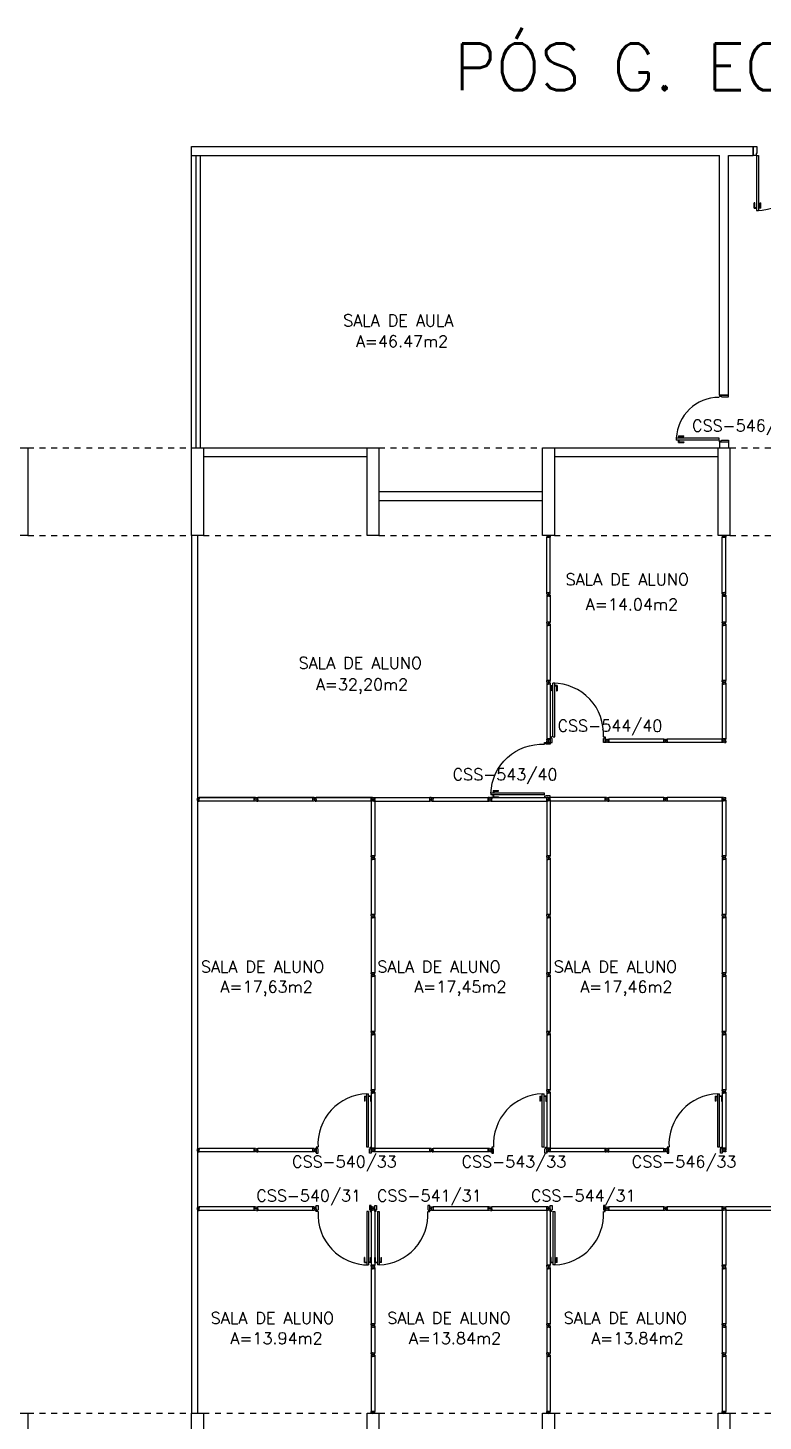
# Model space of a CAD drawing. Extents: x 0 to 244, y -71 to 76.
# Drawn here: x 66.17 to 78.74, y -26.38 to -2.55 of the extents above; entities that cross this region are included whole.
import ezdxf
from ezdxf.enums import TextEntityAlignment as Align

# ---------------------------------------------------------------- set-up
doc = ezdxf.new("R2010")
doc.units = 0
doc.header["$LTSCALE"] = 0.01
doc.header["$MEASUREMENT"] = 0
doc.linetypes.add('HIDDEN2', pattern=[0.1875, 0.125, -0.0625])
doc.layers.get('0').update_dxf_attribs({"linetype": 'CONTINUOUS'})
for name, color, linetype in [('ALV', 2, 'CONTINUOUS'), ('DIV', 2, 'CONTINUOUS'), ('ESQ', 1, 'CONTINUOUS'), ('ESTR', 3, 'CONTINUOUS'), ('PROJ', 1, 'HIDDEN2'), ('TEXTO', 2, 'CONTINUOUS'), ('TEXTO-ENDEREÇO', 2, 'CONTINUOUS'), ('USO', 2, 'CONTINUOUS'), ('ÁREA', 2, 'CONTINUOUS')]:
    doc.layers.add(name, color=color, linetype=linetype)
doc.layers.get('0').freeze()
doc.styles.add('1', font='romans.shx')
doc.styles.add('UNB-100', font='simplex.shx', dxfattribs={"height": 0.2})
doc.styles.add('UNB-100-1', font='simplex.shx', dxfattribs={"height": 0.2})

# ---------------------------------------------------------------- blocks, each defined once
blk = doc.blocks.new('PILAR-SSN')
for points in [[(0.197, -26.452), (0.197, -27.952), (-0.003, -27.952), (-0.003, -26.452)], [(0.197, -42.962), (0.197, -44.462), (-0.003, -44.462), (-0.003, -42.962)]]:
    blk.add_lwpolyline(points, close=True)
blk = doc.blocks.new('DIV-SSN')
for p, q in [((-0.005, 0), (0.005, 0)), ((0, 0.005), (0, -0.005)), ((-0.03, -0.03), (-0.03, -0.97)), ((0.03, -0.03), (-0.03, -0.03)), ((-0.03, -0.03), (-0.009, -0.03)), ((-0.009, -0.03), (-0.027, -0.03)), ((-0.006, -0.02), (0.006, -0.02)), ((-0.006, -0.02), (-0.006, -0.03)), ((-0.005, -0.022), (0.005, -0.022)), ((-0.005, -0.022), (-0.005, -0.029)), ((0.005, -0.029), (-0.005, -0.029)), ((0.005, -0.03), (-0.005, -0.03)), ((0.005, -0.022), (0.005, -0.029)), ((0.006, -0.02), (0.006, -0.03)), ((0.03, -0.03), (0.03, -0.97)), ((0.03, -0.97), (-0.03, -0.97)), ((0.007, -0.999), (-0.007, -0.999)), ((-0.006, -0.98), (-0.006, -0.97)), ((-0.006, -0.98), (0.006, -0.98)), ((0.005, -0.97), (-0.005, -0.97)), ((0, -0.991), (0, -1.006)), ((0.006, -0.98), (0.006, -0.97))]:
    blk.add_line(p, q)
blk = doc.blocks.new('DIVMT-SSN')
for p, q in [((-0.03, 0.008), (-0.03, 0.03)), ((-0.006, 0.03), (-0.03, 0.03)), ((-0.03, 0.008), (-0.02, 0.008)), ((-0.02, -0.008), (-0.02, 0.008)), ((-0.006, 0.02), (-0.006, 0.03)), ((0.006, 0.02), (-0.006, 0.02)), ((-0.005, 0), (0.005, 0)), ((0.005, 0), (-0.005, 0)), ((0, 0.005), (0, -0.005)), ((0, -0.005), (0, 0.005)), ((0.006, 0.03), (0.03, 0.03)), ((0.006, 0.02), (0.006, 0.03)), ((0.03, 0.008), (0.02, 0.008)), ((0.02, -0.008), (0.02, 0.008)), ((0.03, 0.008), (0.03, 0.03)), ((-0.03, -0.008), (-0.03, -0.03)), ((-0.03, -0.008), (-0.02, -0.008)), ((-0.03, -0.03), (-0.03, -0.97)), ((-0.03, -0.03), (-0.009, -0.03)), ((0.03, -0.03), (-0.03, -0.03)), ((-0.03, -0.03), (-0.006, -0.03)), ((-0.009, -0.03), (-0.027, -0.03)), ((-0.006, -0.02), (-0.006, -0.03)), ((-0.006, -0.02), (0.006, -0.02)), ((-0.006, -0.02), (-0.006, -0.03)), ((0.006, -0.02), (-0.006, -0.02)), ((0.005, -0.03), (-0.005, -0.03)), ((0.006, -0.02), (0.006, -0.03)), ((0.006, -0.02), (0.006, -0.03)), ((0.03, -0.03), (0.006, -0.03)), ((0.03, -0.008), (0.02, -0.008)), ((0.03, -0.008), (0.03, -0.03)), ((0.03, -0.03), (0.03, -0.97)), ((0.03, -0.97), (-0.03, -0.97)), ((-0.006, -0.98), (-0.006, -0.97)), ((-0.006, -0.98), (0.006, -0.98)), ((0.006, -1.001), (-0.006, -1.001)), ((0.005, -0.97), (-0.005, -0.97)), ((0, -0.994), (0, -1.007)), ((0, -1.02), (0, -1.021)), ((0.006, -0.98), (0.006, -0.97))]:
    blk.add_line(p, q)
blk = doc.blocks.new('PDV2D-SSN')
for p, q in [((-0.106, 0.965), (-0.076, 0.965)), ((-0.138, 0.835), (-0.148, 0.835)), ((-0.95, 0.05), (-0.97, 0.05)), ((-0.97, 0.05), (-0.97, 0.035)), ((-0.97, 0.035), (-0.97, -0.035)), ((-0.95, 0.02), (-0.95, 0.05)), ((-0.95, 0.02), (-0.94, 0.02)), ((-0.94, -0.05), (-0.94, 0.02)), ((-0.051, 0.02), (-0.061, 0.02)), ((-0.061, -0.05), (-0.061, 0.02)), ((-0.051, 0.05), (-0.031, 0.05)), ((-0.051, 0.02), (-0.051, 0.05)), ((-0.031, 0.05), (-0.031, -0.05)), ((-0.97, -0.035), (-0.97, -0.05)), ((-0.97, -0.05), (-0.94, -0.05)), ((-0.031, -0.05), (-0.061, -0.05))]:
    blk.add_line(p, q)
at = {"color": 2}
for p, q in [((-0.106, 0.05), (-0.106, 0.965)), ((-0.076, 0.05), (-0.076, 0.965)), ((-0.148, 0.925), (-0.108, 0.925)), ((-0.148, 0.925), (-0.148, 0.835)), ((-0.138, 0.915), (-0.108, 0.915)), ((-0.138, 0.915), (-0.138, 0.835)), ((-0.034, 0.925), (-0.074, 0.925)), ((-0.044, 0.915), (-0.074, 0.915)), ((-0.044, 0.915), (-0.044, 0.835)), ((-0.044, 0.835), (-0.034, 0.835)), ((-0.034, 0.925), (-0.034, 0.835)), ((-0.076, 0.05), (-0.106, 0.05))]:
    blk.add_line(p, q, dxfattribs=at)
at = {"color": 1}
blk.add_arc((-0.076, 0.1), 0.865, 91.988, 183.3214, dxfattribs=at)
blk = doc.blocks.new('PDV2E-SSN')
at = {"layer": 'DIV'}
for p, q in [((0.076, 0.05), (0.076, 0.965)), ((0.106, 0.965), (0.076, 0.965)), ((0.106, 0.05), (0.106, 0.965)), ((0.034, 0.925), (0.034, 0.835)), ((0.034, 0.925), (0.074, 0.925)), ((0.044, 0.835), (0.034, 0.835)), ((0.044, 0.915), (0.044, 0.835)), ((0.044, 0.915), (0.074, 0.915)), ((0.148, 0.925), (0.108, 0.925)), ((0.138, 0.915), (0.108, 0.915)), ((0.138, 0.915), (0.138, 0.835)), ((0.138, 0.835), (0.148, 0.835)), ((0.148, 0.925), (0.148, 0.835)), ((0.031, 0.05), (0.031, -0.05)), ((0.051, 0.05), (0.031, 0.05)), ((0.051, 0.02), (0.051, 0.05)), ((0.051, 0.02), (0.061, 0.02)), ((0.061, -0.05), (0.061, 0.02)), ((0.076, 0.05), (0.106, 0.05)), ((0.95, 0.02), (0.94, 0.02)), ((0.94, -0.05), (0.94, 0.02)), ((0.95, 0.02), (0.95, 0.05)), ((0.95, 0.05), (0.97, 0.05)), ((0.97, 0.05), (0.97, 0.035)), ((0.97, 0.035), (0.97, -0.035)), ((0.031, -0.05), (0.061, -0.05)), ((0.97, -0.05), (0.94, -0.05)), ((0.97, -0.035), (0.97, -0.05))]:
    blk.add_line(p, q, dxfattribs=at)
at = {"layer": 'DIV', "color": 1}
blk.add_arc((0.076, 0.1), 0.865, 356.6786, 90, dxfattribs=at)
blk = doc.blocks.new('MTINI-SSN')
for p, q in [((-0.03, 0.008), (-0.03, 0.028)), ((-0.03, 0.028), (-0.008, 0.028)), ((-0.03, 0.008), (-0.02, 0.008)), ((-0.02, 0), (-0.02, 0.008)), ((-0.001, 0), (-0.02, 0)), ((-0.008, 0.019), (-0.008, 0.028)), ((0.008, 0.019), (-0.008, 0.019)), ((0.005, 0), (-0.005, 0)), ((0.02, 0), (-0.001, 0)), ((0, -0.005), (0, 0.005)), ((0.008, 0.019), (0.008, 0.028)), ((0.03, 0.028), (0.008, 0.028)), ((0.03, 0.008), (0.02, 0.008)), ((0.02, 0), (0.02, 0.008)), ((0.03, 0.008), (0.03, 0.028))]:
    blk.add_line(p, q)
blk = doc.blocks.new('MTT-SSN')
for p, q in [((-0.0051, 0), (0.0051, 0)), ((0, -0.0051), (0, 0.0051))]:
    blk.add_line(p, q)
blk.add_lwpolyline([(-0.008, 0.03), (-0.008, 0.02), (0.008, 0.02), (0.008, 0.03), (0.03, 0.03), (0.03, 0.006), (0.0205, 0.006), (0.0205, -0.006), (0.03, -0.006), (0.03, -0.03), (0.008, -0.03), (0.008, -0.02), (-0.008, -0.02), (-0.008, -0.03), (-0.03, -0.03), (-0.03, -0.006), (-0.0185, -0.006), (-0.0185, 0.006), (-0.03, 0.006), (-0.03, 0.03)], close=True)
blk = doc.blocks.new('MDIVMT-SSN')
for p, q in [((-0.03, 0.03), (-0.03, 0.006)), ((-0.008, 0.03), (-0.03, 0.03)), ((-0.0185, 0.006), (-0.03, 0.006)), ((-0.0185, -0.006), (-0.0185, 0.006)), ((-0.008, 0.03), (-0.008, 0.02)), ((-0.008, 0.02), (0.008, 0.02)), ((-0.0051, 0), (0.0051, 0)), ((-0.0051, 0), (0.0051, 0)), ((0, -0.0051), (0, 0.0051)), ((0, -0.0051), (0, 0.0051)), ((0.008, 0.03), (0.008, 0.02)), ((0.008, 0.03), (0.03, 0.03)), ((0.0205, 0.006), (0.03, 0.006)), ((0.0205, -0.006), (0.0205, 0.006)), ((0.0205, 0.006), (0.03, 0.006)), ((0.0205, -0.006), (0.0205, 0.006)), ((0.03, 0.03), (0.03, -0.03)), ((0.03, 0.03), (0.47, 0.03)), ((0.03, 0.006), (0.03, 0.03)), ((0.03, 0.009), (0.03, 0.027)), ((0.03, 0.005), (0.03, -0.005)), ((0.47, 0.03), (0.47, -0.03)), ((0.4795, 0.006), (0.47, 0.006)), ((0.47, 0.005), (0.47, -0.005)), ((0.4795, -0.006), (0.4795, 0.006)), ((0.4949, 0), (0.5051, 0)), ((0.5051, 0), (0.4949, 0)), ((0.5, -0.0051), (0.5, 0.0051)), ((-0.0185, -0.006), (-0.03, -0.006)), ((-0.03, -0.03), (-0.03, -0.006)), ((-0.008, -0.03), (-0.03, -0.03)), ((-0.008, -0.03), (-0.008, -0.02)), ((-0.008, -0.02), (0.008, -0.02)), ((0.008, -0.03), (0.008, -0.02)), ((0.008, -0.03), (0.03, -0.03)), ((0.0205, -0.006), (0.03, -0.006)), ((0.0205, -0.006), (0.03, -0.006)), ((0.03, -0.006), (0.03, -0.03)), ((0.03, -0.03), (0.03, -0.009)), ((0.03, -0.009), (0.03, -0.027)), ((0.03, -0.03), (0.47, -0.03)), ((0.4795, -0.006), (0.47, -0.006))]:
    blk.add_line(p, q)
blk = doc.blocks.new('DIVINI-SSN')
for p, q in [((-0.02, 0), (-0.02, -0.008)), ((-0.02, 0), (0.02, 0)), ((0, 0.005), (0, -0.005)), ((0.02, 0), (0.02, -0.008)), ((-0.03, -0.008), (-0.02, -0.008)), ((-0.03, -0.008), (-0.03, -0.028)), ((-0.03, -0.028), (-0.008, -0.028)), ((-0.03, -0.03), (0.03, -0.03)), ((-0.03, -0.975), (-0.03, -0.03)), ((-0.009, -0.03), (-0.027, -0.03)), ((-0.008, -0.019), (0.008, -0.019)), ((-0.008, -0.019), (-0.008, -0.028)), ((-0.006, -0.021), (-0.006, -0.03)), ((0.006, -0.021), (-0.006, -0.021)), ((-0.006, -0.023), (-0.006, -0.027)), ((-0.004, -0.021), (0.004, -0.021)), ((0.006, -0.021), (0.006, -0.03)), ((0.006, -0.023), (0.006, -0.027)), ((0.008, -0.019), (0.008, -0.028)), ((0.03, -0.028), (0.008, -0.028)), ((0.009, -0.03), (0.027, -0.03)), ((0.03, -0.008), (0.02, -0.008)), ((0.03, -0.008), (0.03, -0.028)), ((0.03, -0.975), (0.03, -0.03)), ((-0.03, -0.975), (0.03, -0.975)), ((-0.006, -0.985), (-0.006, -0.975)), ((0.006, -0.985), (-0.006, -0.985)), ((0.006, -1.01), (-0.006, -1.01)), ((0, -1.003), (0, -1.018)), ((0.006, -0.985), (0.006, -0.975)), ((0.03, -0.975), (0.009, -0.975))]:
    blk.add_line(p, q)
blk = doc.blocks.new('A$C73356FFD')
at = {"layer": 'DIV'}
for p, q in [((0.022, 0.06), (0, 0.06)), ((0, 0.06), (0, 0.036)), ((0, 0.06), (0, 0.039)), ((0, 0.039), (0, 0.057)), ((0.009, 0.036), (0, 0.036)), ((0.009, 0.036), (0, 0.036)), ((0.009, 0.024), (0, 0.024)), ((0.009, 0.024), (0, 0.024)), ((0, 0), (0, 0.024)), ((0.009, 0.024), (0.009, 0.036)), ((0.009, 0.036), (0.009, 0.024)), ((0.022, 0.06), (0.022, 0.05)), ((0.022, 0.05), (0.038, 0.05)), ((0.022, 0.01), (0.038, 0.01)), ((0.022, 0), (0.022, 0.01)), ((0.025, 0.03), (0.035, 0.03)), ((0.035, 0.03), (0.025, 0.03)), ((0.03, 0.025), (0.03, 0.035)), ((0.03, 0.035), (0.03, 0.025)), ((0.038, 0.06), (0.038, 0.05)), ((0.038, 0.06), (0.06, 0.06)), ((0.038, 0), (0.038, 0.01)), ((0.05, 0.024), (0.05, 0.036)), ((0.05, 0.036), (0.06, 0.036)), ((0.05, 0.024), (0.06, 0.024)), ((0.06, 0.036), (0.06, 0.06)), ((0.06, 0.024), (0.06, 0)), ((0.022, 0), (0, 0)), ((0.038, 0), (0.06, 0))]:
    blk.add_line(p, q, dxfattribs=at)
blk = doc.blocks.new('PE80-SSN')
at = {"color": 2}
for p, q in [((0.075, 0), (-0.075, 0)), ((-0.075, -0.03), (-0.075, 0)), ((0.075, 0), (0.075, -0.02)), ((0.04, -0.03), (-0.075, -0.03)), ((0.075, -0.02), (0.04, -0.02)), ((0.04, -0.03), (0.04, -0.02)), ((0.085, -0.03), (0.817, -0.03)), ((0.085, -0.03), (0.085, -0.065)), ((0.085, -0.065), (0.817, -0.065)), ((0.817, -0.065), (0.817, -0.03))]:
    blk.add_line(p, q, dxfattribs=at)
at = {"color": 1}
for p, q in [((0.777, 0.01), (0.687, 0.01)), ((0.687, 0), (0.687, 0.01)), ((0.777, 0.01), (0.777, -0.03)), ((0.767, 0), (0.687, 0)), ((0.767, -0.095), (0.687, -0.095)), ((0.687, -0.095), (0.687, -0.105)), ((0.777, -0.105), (0.687, -0.105)), ((0.767, 0), (0.767, -0.03)), ((0.767, -0.095), (0.767, -0.065)), ((0.777, -0.105), (0.777, -0.065))]:
    blk.add_line(p, q, dxfattribs=at)
for p, q in [((0.04, -0.771), (-0.075, -0.771)), ((-0.075, -0.771), (-0.075, -0.801)), ((0.075, -0.801), (-0.075, -0.801)), ((0.075, -0.802), (-0.075, -0.802)), ((0.04, -0.771), (0.04, -0.781)), ((0.075, -0.781), (0.04, -0.781)), ((0.075, -0.801), (0.075, -0.781))]:
    blk.add_line(p, q)
blk.add_arc((0.085, -0.03), 0.731, 270, 357.3429, dxfattribs=at)
blk = doc.blocks.new('PTDP-SSN')
at = {"color": 2}
for p, q in [((0.055, 1.015), (0.09, 1.015)), ((0.055, 0.075), (0.055, 1.015)), ((0.09, 0.075), (0.09, 1.015)), ((1.91, 0.075), (1.91, 1.015)), ((1.945, 1.015), (1.91, 1.015)), ((1.945, 0.075), (1.945, 1.015)), ((0.05, 0.075), (0, 0.075)), ((0, 0.075), (0, -0.075)), ((0.05, 0.04), (0.05, 0.075)), ((0.06, 0.04), (0.05, 0.04)), ((0.055, 0.075), (0.09, 0.075)), ((0.06, -0.075), (0.06, 0.04)), ((1.945, 0.075), (1.91, 0.075)), ((1.94, -0.075), (1.94, 0.04)), ((1.94, 0.04), (1.95, 0.04)), ((1.95, 0.04), (1.95, 0.075)), ((1.95, 0.075), (2, 0.075)), ((2, 0.075), (2, -0.075)), ((0, -0.075), (0.06, -0.075)), ((2, -0.075), (1.94, -0.075))]:
    blk.add_line(p, q, dxfattribs=at)
at = {"color": 1}
for centre, start, end in [((0.055, 0.075), 0, 90), ((1.945, 0.075), 90, 180)]:
    blk.add_arc(centre, 0.94, start, end, dxfattribs=at)

msp = doc.modelspace()

# ---------------------------------------------------------------- linework, layer by layer
at = {"layer": 'ALV'}
for p, q in [((68.972, -4.582), (78.573, -4.582)), ((68.972, -4.732), (68.972, -4.582)), ((68.972, -4.732), (77.997, -4.732)), ((77.997, -8.831), (77.997, -4.732)), ((78.147, -8.831), (78.147, -4.732)), ((78.147, -4.732), (78.573, -4.732)), ((78.573, -4.582), (78.573, -4.732)), ((78.147, -8.831), (77.997, -8.831)), ((69.172, -9.732), (71.972, -9.732)), ((75.172, -9.732), (77.972, -9.732)), ((77.997, -9.632), (77.997, -9.732)), ((77.997, -9.632), (78.147, -9.632)), ((78.147, -9.632), (78.147, -9.732)), ((69.172, -9.882), (71.972, -9.882)), ((75.172, -9.882), (77.972, -9.882)), ((72.172, -10.482), (74.972, -10.482)), ((72.172, -10.632), (74.972, -10.632))]:
    msp.add_line(p, q, dxfattribs=at)
at = {"layer": 'ESQ'}
for p, q in [((68.972, -9.732), (68.972, -4.582)), ((69.047, -9.732), (69.047, -4.732)), ((69.122, -9.732), (69.122, -4.732)), ((78.588, -5.632), (78.588, -5.542)), ((78.598, -5.542), (78.588, -5.542)), ((78.588, -5.632), (78.628, -5.632)), ((78.598, -5.622), (78.598, -5.542)), ((78.598, -5.622), (78.628, -5.622)), ((78.693, -5.622), (78.663, -5.622)), ((78.703, -5.632), (78.663, -5.632)), ((78.693, -5.622), (78.693, -5.542)), ((78.693, -5.542), (78.703, -5.542)), ((78.703, -5.632), (78.703, -5.542)), ((68.972, -11.232), (68.972, -26.251)), ((69.072, -11.232), (69.072, -26.251))]:
    msp.add_line(p, q, dxfattribs=at)
at = {"layer": 'PROJ'}
for p, q in [((66.172, -9.732), (68.972, -9.732)), ((72.172, -9.732), (74.972, -9.732)), ((78.172, -9.732), (80.972, -9.732)), ((66.172, -11.232), (68.972, -11.232)), ((69.172, -11.232), (71.972, -11.232)), ((72.172, -11.232), (74.972, -11.232)), ((75.172, -11.232), (77.972, -11.232)), ((78.172, -11.232), (80.972, -11.232)), ((66.172, -26.242), (68.972, -26.242)), ((69.172, -26.242), (71.972, -26.242)), ((72.172, -26.242), (74.972, -26.242)), ((75.172, -26.242), (77.972, -26.242)), ((78.172, -26.242), (80.972, -26.242))]:
    msp.add_line(p, q, dxfattribs=at)
at = {"layer": 'TEXTO-ENDEREÇO'}
msp.add_lwpolyline([(69.072, -11.232), (69.072, -15.713), (75.042, -15.713)], dxfattribs=at)

# ---------------------------------------------------------------- block references
at = {"layer": 'DIV'}
for name, p in [('DIVINI-SSN', (75.072, -11.232)), ('DIVINI-SSN', (78.072, -11.232)), ('DIVMT-SSN', (75.072, -12.742)), ('DIVMT-SSN', (78.072, -12.742)), ('DIVMT-SSN', (75.072, -13.742)), ('PDV2E-SSN', (75.072, -14.723)), ('DIVMT-SSN', (78.072, -13.742)), ('MTT-SSN', (75.072, -14.743)), ('MTT-SSN', (76.072, -14.743)), ('MTT-SSN', (77.072, -14.743)), ('A$C73356FFD', (78.042, -14.773)), ('DIVMT-SSN', (72.072, -15.742)), ('DIVMT-SSN', (75.072, -15.742)), ('A$C73356FFD', (76.042, -15.773)), ('MTT-SSN', (77.072, -15.743)), ('DIVMT-SSN', (78.072, -15.742)), ('DIVMT-SSN', (72.072, -16.742)), ('DIVMT-SSN', (75.072, -16.742)), ('DIVMT-SSN', (78.072, -16.742)), ('DIVMT-SSN', (72.072, -17.742)), ('DIVMT-SSN', (75.072, -17.742)), ('DIVMT-SSN', (78.072, -17.742)), ('DIVMT-SSN', (72.072, -18.742)), ('DIVMT-SSN', (75.072, -18.742)), ('DIVMT-SSN', (78.072, -18.742)), ('DIVMT-SSN', (72.072, -19.742)), ('DIVMT-SSN', (75.072, -19.742)), ('DIVMT-SSN', (78.072, -19.742)), ('DIVMT-SSN', (72.072, -20.742)), ('DIVMT-SSN', (75.072, -20.742)), ('DIVMT-SSN', (78.072, -20.742)), ('PDV2D-SSN', (72.072, -21.743)), ('PDV2D-SSN', (75.072, -21.743)), ('PDV2D-SSN', (78.072, -21.743)), ('MTT-SSN', (72.072, -21.743)), ('MTT-SSN', (75.072, -21.743)), ('MTT-SSN', (77.072, -21.743)), ('MTT-SSN', (78.072, -21.743)), ('DIVMT-SSN', (72.072, -22.742)), ('MTT-SSN', (73.072, -22.743)), ('DIVMT-SSN', (75.072, -22.742)), ('MTT-SSN', (76.073, -22.743)), ('MTT-SSN', (77.073, -22.743)), ('DIVMT-SSN', (78.072, -22.742)), ('DIVMT-SSN', (72.072, -23.742)), ('DIVMT-SSN', (75.072, -23.742)), ('DIVMT-SSN', (78.072, -23.742)), ('DIVMT-SSN', (72.072, -25.242)), ('DIVMT-SSN', (75.072, -25.242)), ('DIVMT-SSN', (78.072, -25.242)), ('MTINI-SSN', (72.072, -26.243)), ('MTINI-SSN', (75.072, -26.243)), ('MTINI-SSN', (78.072, -26.243))]:
    msp.add_blockref(name, p, dxfattribs=at)
for name, p, rotation in [('MDIVMT-SSN', (75.072, -12.242), 270), ('MDIVMT-SSN', (78.072, -12.242), 270), ('DIV-SSN', (77.072, -14.743), 270), ('DIV-SSN', (78.072, -14.743), 270), ('DIVMT-SSN', (70.073, -15.743), 270), ('MTINI-SSN', (69.072, -15.743), 270), ('DIVMT-SSN', (71.073, -15.743), 270), ('DIVMT-SSN', (72.073, -15.743), 270), ('DIV-SSN', (76.072, -15.743), 270), ('DIV-SSN', (77.072, -15.743), 270), ('DIV-SSN', (78.072, -15.743), 270), ('DIVMT-SSN', (70.073, -21.743), 270), ('MTINI-SSN', (69.072, -21.743), 270), ('DIVMT-SSN', (71.073, -21.743), 270), ('DIVMT-SSN', (73.073, -21.743), 270), ('DIVMT-SSN', (74.073, -21.743), 270), ('DIV-SSN', (76.072, -21.743), 270), ('DIV-SSN', (77.072, -21.743), 270), ('DIVMT-SSN', (70.073, -22.743), 270), ('MTINI-SSN', (69.072, -22.743), 270), ('DIVMT-SSN', (71.073, -22.743), 270), ('PDV2E-SSN', (72.072, -22.742), 180), ('PDV2D-SSN', (72.072, -22.742), 180), ('DIVMT-SSN', (74.073, -22.743), 270), ('DIV-SSN', (75.072, -22.743), 270), ('PDV2D-SSN', (75.072, -22.742), 180), ('DIV-SSN', (77.072, -22.743), 270), ('DIV-SSN', (78.072, -22.743), 270), ('DIV-SSN', (79.072, -22.743), 270), ('MDIVMT-SSN', (72.072, -24.743), 270), ('MDIVMT-SSN', (75.072, -24.743), 270), ('MDIVMT-SSN', (78.072, -24.743), 270)]:
    msp.add_blockref(name, p, dxfattribs=dict(at, rotation=rotation))
at = {"layer": 'DIV', "xscale": -1, "rotation": 90}
for name, p in [('PDV2D-SSN', (75.053, -15.743)), ('DIV-SSN', (72.072, -15.743)), ('DIVMT-SSN', (73.072, -15.743)), ('DIVMT-SSN', (74.072, -15.743))]:
    msp.add_blockref(name, p, dxfattribs=at)
at = {"layer": 'DIV', "xscale": -1}
for p in [(74.072, -15.743), (76.072, -21.743)]:
    msp.add_blockref('MTT-SSN', p, dxfattribs=at)
at = {"layer": 'ESQ', "rotation": 180}
for name, p in [('PTDP-SSN', (80.573, -4.657)), ('PE80-SSN', (78.072, -9.632))]:
    msp.add_blockref(name, p, dxfattribs=at)
at = {"layer": 'ESTR'}
for p in [(65.975, 16.72), (68.975, 16.72), (71.975, 16.72), (74.975, 16.72), (77.975, 16.72)]:
    msp.add_blockref('PILAR-SSN', p, dxfattribs=at)

# ---------------------------------------------------------------- texts
at = {"layer": 'TEXTO', "style": 'UNB-100'}
for s, p in [('SALA DE AULA', (71.562, -7.655)), ('SALA DE ALUNO', (75.364, -12.083)), ('SALA DE ALUNO', (70.8, -13.511)), ('SALA DE ALUNO', (69.129, -18.706)), ('SALA DE ALUNO', (72.146, -18.706)), ('SALA DE ALUNO', (75.163, -18.706)), ('SALA DE ALUNO', (69.299, -24.714)), ('SALA DE ALUNO', (72.316, -24.714)), ('SALA DE ALUNO', (75.333, -24.714))]:
    msp.add_text(s, height=0.2, dxfattribs=at).set_placement(p)
at = {"layer": 'TEXTO-ENDEREÇO', "style": 'UNB-100-1'}
for s, p in [('CSS-546/45', (77.526, -9.452)), ('CSS-544/40', (75.227, -14.585)), ('CSS-543/40', (73.433, -15.419)), ('CSS-540/33', (70.688, -22.041)), ('CSS-543/33', (73.586, -22.041)), ('CSS-546/33', (76.494, -22.041)), ('CSS-540/31', (70.077, -22.622)), ('CSS-541/31', (72.139, -22.622)), ('CSS-544/31', (74.771, -22.622))]:
    msp.add_text(s, height=0.2, dxfattribs=at).set_placement(p)
at = {"layer": 'USO', "style": '1'}
msp.add_text('PÓS G. ECON. MOD. 21', height=0.8, dxfattribs=at).set_placement((73.458, -3.617))
at = {"layer": 'ÁREA', "style": 'UNB-100'}
for s, p in [('A=46.47m2', (72.568, -8.011)), ('A=14.04m2', (76.498, -12.51)), ('A=32,20m2', (71.884, -13.879)), ('A=17,63m2', (70.253, -19.05)), ('A=17,45m2', (73.566, -19.05)), ('A=17,46m2', (76.403, -19.05)), ('A=13.94m2', (70.423, -25.06)), ('A=13.84m2', (73.473, -25.06)), ('A=13.84m2', (76.592, -25.06))]:
    msp.add_text(s, height=0.2, dxfattribs=at).set_placement(p, align=Align.CENTER)

doc.saveas('drawing.dxf')
